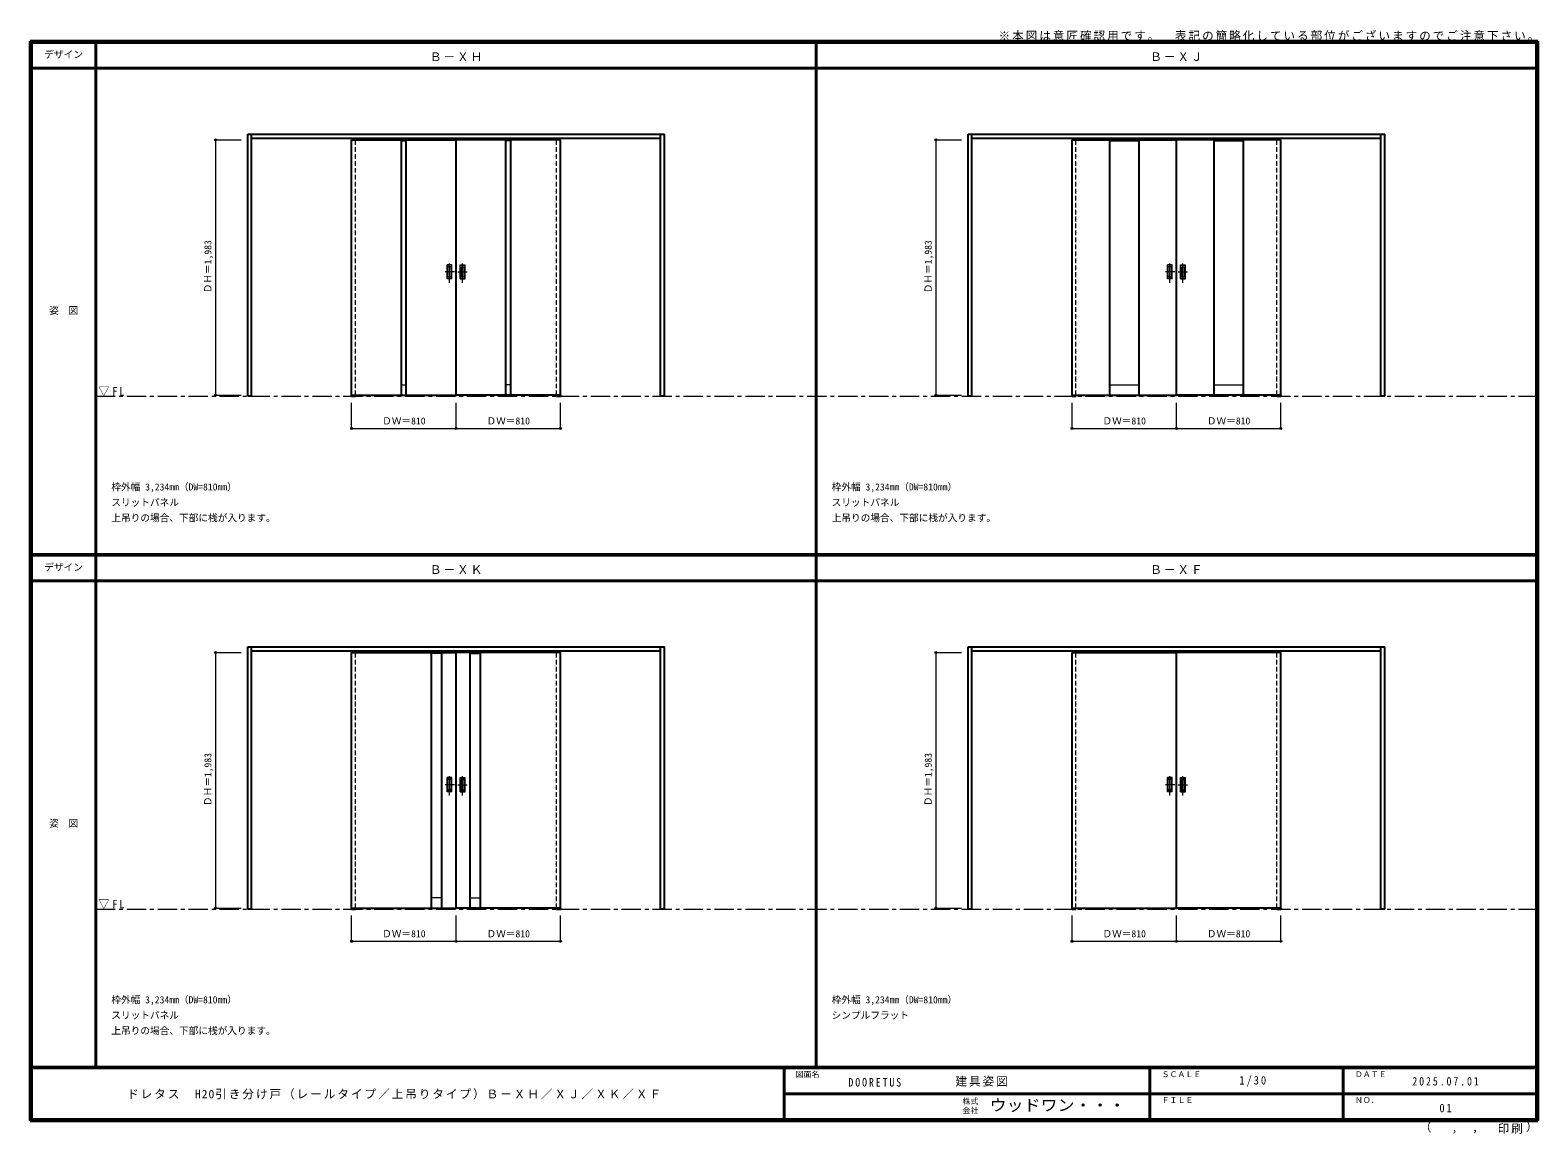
# Model space of a CAD drawing. Units: millimetres, scale not verified. Extents: x -6000 to 5700, y -4307 to 4260.
import ezdxf
from ezdxf.enums import TextEntityAlignment as Align

# ---------------------------------------------------------------- set-up
doc = ezdxf.new("R2010")
doc.units = ezdxf.units.MM
doc.header["$LTSCALE"] = 30
doc.header["$PDMODE"] = 32
doc.header["$PDSIZE"] = 15
doc.linetypes.add('CHAIN1', pattern=[8, 5, -1, 1, -1])
doc.linetypes.add('DASHED1', pattern=[1.8, 1.2, -0.6])
for name, color, linetype, lineweight in [('0-2_扉', 3, 'Continuous', 25), ('0-3_仕上げ', 3, 'Continuous', 25), ('0-4_枠', 3, 'Continuous', 25), ('0-6_引手', 7, 'Continuous', 18), ('0-A_文字', 7, 'CHAIN1', 18), ('0-B_寸法', 7, 'Continuous', 9), ('F-1_枠', 6, 'Continuous', 40)]:
    doc.layers.add(name, color=color, linetype=linetype, lineweight=lineweight)
doc.layers.add('F-A_文字', color=7, linetype='Continuous')
doc.styles.add('ＭＳ ゴシック', font='')
doc.styles.get('ＭＳ ゴシック').set_extended_font_data('MS Gothic')

msp = doc.modelspace()

# ---------------------------------------------------------------- linework, layer by layer
at = {"layer": '0-2_扉', "color": 4, "linetype": 'DASHED1', "lineweight": 9}
for p, q in [((-3505, 1426), (-3505, 3423)), ((-3475, 1426), (-3475, 3423)), ((-1915, 1426), (-1915, 3423)), ((-1885, 1426), (-1885, 3423)), ((2085, 1426), (2085, 3423)), ((2115, 1426), (2115, 3423)), ((2115, 1426.5), (2115, 3409.5)), ((3675, 1426), (3675, 3423)), ((3675, 1426.5), (3675, 3409.5)), ((3705, 1426), (3705, 3423)), ((-3505, -2554.5), (-3505, -557.5)), ((-3475, -2554.5), (-3475, -557.5)), ((-3475, -2554), (-3475, -571)), ((-1915, -2554.5), (-1915, -557.5)), ((-1915, -2554), (-1915, -571)), ((-1885, -2554.5), (-1885, -557.5)), ((2085, -2554.5), (2085, -557.5)), ((2115, -2554.5), (2115, -557.5)), ((2115, -2554), (2115, -571)), ((3675, -2554.5), (3675, -557.5)), ((3675, -2554), (3675, -571)), ((3705, -2554.5), (3705, -557.5))]:
    msp.add_line(p, q, dxfattribs=at)
at = {"layer": '0-2_扉'}
for p, q in [((-3505, 1426.5), (-3505, 3409.5)), ((-3505, 3409.5), (-2695, 3409.5)), ((-3119, 1426.5), (-3119, 3409.5)), ((-3081, 1426.5), (-3081, 3409.5)), ((-1885, 3409.5), (-2695, 3409.5)), ((-2309, 1426.5), (-2309, 3409.5)), ((-2271, 1426.5), (-2271, 3409.5)), ((-1885, 1426.5), (-1885, 3409.5)), ((2085, 3409.5), (2895, 3409.5)), ((2085, 1426.5), (2085, 3409.5)), ((2376, 3409.5), (2376, 1426.5)), ((2604, 3409.5), (2604, 1426.5)), ((3705, 3409.5), (2895, 3409.5)), ((2895, 1426.5), (2895, 3409.5)), ((3186, 3409.5), (3186, 1426.5)), ((3414, 3409.5), (3414, 1426.5)), ((3705, 1426.5), (3705, 3409.5)), ((-3505, 1426.5), (-2695, 1426.5)), ((-3505, 1426.5), (-3505, 1418)), ((-3505, 1418), (-3475, 1418)), ((-3475, 1426.5), (-3475, 1418)), ((-1915, 1426.5), (-1915, 1418)), ((-1915, 1418), (-1885, 1418)), ((-1885, 1426.5), (-1885, 1418)), ((2085, 1426.5), (2895, 1426.5)), ((2085, 1426.5), (2085, 1418)), ((2085, 1418), (2115, 1418)), ((2115, 1426.5), (2115, 1418)), ((3705, 1426.5), (2895, 1426.5)), ((3675, 1426.5), (3675, 1418)), ((3675, 1418), (3705, 1418)), ((3705, 1426.5), (3705, 1418)), ((-3505, -2554), (-3505, -571)), ((-3505, -571), (-2695, -571)), ((-1885, -571), (-2695, -571)), ((-1885, -2554), (-1885, -571)), ((2085, -571), (2895, -571)), ((2085, -2554), (2085, -571)), ((3705, -571), (2895, -571)), ((2895, -2554), (2895, -571)), ((3705, -2554), (3705, -571)), ((-3505, -2554), (-2695, -2554)), ((-3505, -2554), (-3505, -2562.5)), ((-3505, -2562.5), (-3475, -2562.5)), ((-3475, -2554), (-3475, -2562.5)), ((-1885, -2554), (-2695, -2554)), ((-1915, -2554), (-1915, -2562.5)), ((-1915, -2562.5), (-1885, -2562.5)), ((-1885, -2554), (-1885, -2562.5)), ((2085, -2554), (2895, -2554)), ((2085, -2554), (2085, -2562.5)), ((2085, -2562.5), (2115, -2562.5)), ((2115, -2554), (2115, -2562.5)), ((3705, -2554), (2895, -2554)), ((3675, -2554), (3675, -2562.5)), ((3675, -2562.5), (3705, -2562.5)), ((3705, -2554), (3705, -2562.5))]:
    msp.add_line(p, q, dxfattribs=at)
at = {"layer": '0-2_扉', "color": 7, "lineweight": 18}
for p, q in [((-3119, 3401.5), (-3081, 3401.5)), ((-2271, 3401.5), (-2309, 3401.5)), ((2376, 3401.5), (2604, 3401.5)), ((3186, 3401.5), (3414, 3401.5)), ((-3119, 1506.5), (-3081, 1506.5)), ((-2271, 1506.5), (-2309, 1506.5)), ((2376, 1506.5), (2604, 1506.5)), ((3186, 1506.5), (3414, 1506.5))]:
    msp.add_line(p, q, dxfattribs=at)
at = {"layer": '0-2_扉'}
msp.add_lwpolyline([(-1885, 1426.5), (-2695, 1426.5), (-2695, 3409.5)], dxfattribs=at)
at = {"layer": '0-3_仕上げ'}
for p, q in [((-2885, -2554), (-2885, -571)), ((-2805, -2554), (-2805, -571)), ((-2695, -2554), (-2695, -571)), ((-2585, -2554), (-2585, -571)), ((-2505, -2554), (-2505, -571))]:
    msp.add_line(p, q, dxfattribs=at)
at = {"layer": '0-3_仕上げ', "color": 7, "lineweight": 18}
for p, q in [((-2805, -579), (-2885, -579)), ((-2585, -579), (-2505, -579)), ((-2805, -2474), (-2885, -2474)), ((-2585, -2474), (-2505, -2474))]:
    msp.add_line(p, q, dxfattribs=at)
at = {"layer": '0-4_枠'}
for p, q in [((-4312, 1418), (-4312, 3453)), ((-4312, 3453), (-1078, 3453)), ((-4282, 1418), (-4282, 3453)), ((-4282, 3423), (-1108, 3423)), ((-1108, 1418), (-1108, 3453)), ((-1078, 1418), (-1078, 3453)), ((1278, 1418), (1278, 3453)), ((1278, 3453), (4512, 3453)), ((1308, 1418), (1308, 3453)), ((1308, 3423), (4482, 3423)), ((4482, 1418), (4482, 3453)), ((4512, 1418), (4512, 3453)), ((-4282, 1418), (-4312, 1418)), ((-1078, 1418), (-1108, 1418)), ((1308, 1418), (1278, 1418)), ((4512, 1418), (4482, 1418)), ((-4312, -2562.5), (-4312, -527.5)), ((-4312, -527.5), (-1078, -527.5)), ((-4282, -2562.5), (-4282, -527.5)), ((-4282, -557.5), (-1108, -557.5)), ((-1108, -2562.5), (-1108, -527.5)), ((-1078, -2562.5), (-1078, -527.5)), ((1278, -2562.5), (1278, -527.5)), ((1278, -527.5), (4512, -527.5)), ((1308, -2562.5), (1308, -527.5)), ((1308, -557.5), (4482, -557.5)), ((4482, -2562.5), (4482, -527.5)), ((4512, -2562.5), (4512, -527.5)), ((-4282, -2562.5), (-4312, -2562.5)), ((-1078, -2562.5), (-1108, -2562.5)), ((1308, -2562.5), (1278, -2562.5)), ((4512, -2562.5), (4482, -2562.5))]:
    msp.add_line(p, q, dxfattribs=at)
at = {"layer": '0-6_引手', "linetype": 'CHAIN1'}
for p, q in [((-2746, 2298.77), (-2746, 2469.62)), ((-2644, 2298.77), (-2644, 2469.62)), ((2844, 2298.77), (2844, 2469.62)), ((2946, 2298.77), (2946, 2469.62)), ((-2707.93, 2384), (-2780.44, 2384)), ((-2682.07, 2384), (-2609.56, 2384)), ((2882.07, 2384), (2809.56, 2384)), ((2907.93, 2384), (2980.43, 2384)), ((-2746, -1681.73), (-2746, -1510.88)), ((-2644, -1681.73), (-2644, -1510.88)), ((2844, -1681.73), (2844, -1510.88)), ((2946, -1681.73), (2946, -1510.88)), ((-2707.93, -1596.5), (-2780.44, -1596.5)), ((-2682.07, -1596.5), (-2609.56, -1596.5)), ((2882.07, -1596.5), (2809.56, -1596.5)), ((2907.93, -1596.5), (2980.43, -1596.5))]:
    msp.add_line(p, q, dxfattribs=at)
at = {"layer": '0-6_引手'}
for p, q in [((-2727, 2439), (-2765, 2439)), ((-2765, 2329), (-2765, 2439)), ((-2733.5, 2423), (-2758.5, 2423)), ((-2758.5, 2345), (-2758.5, 2423)), ((-2733.5, 2345), (-2758.5, 2345)), ((-2733.5, 2345), (-2733.5, 2423)), ((-2727, 2329), (-2727, 2439)), ((-2663, 2439), (-2625, 2439)), ((-2663, 2329), (-2663, 2439)), ((-2656.5, 2423), (-2631.5, 2423)), ((-2656.5, 2345), (-2656.5, 2423)), ((-2656.5, 2345), (-2631.5, 2345)), ((-2631.5, 2345), (-2631.5, 2423)), ((-2625, 2329), (-2625, 2439)), ((2863, 2439), (2825, 2439)), ((2825, 2329), (2825, 2439)), ((2856.5, 2423), (2831.5, 2423)), ((2831.5, 2345), (2831.5, 2423)), ((2856.5, 2345), (2831.5, 2345)), ((2856.5, 2345), (2856.5, 2423)), ((2863, 2329), (2863, 2439)), ((2927, 2439), (2965, 2439)), ((2927, 2329), (2927, 2439)), ((2933.5, 2423), (2958.5, 2423)), ((2933.5, 2345), (2933.5, 2423)), ((2933.5, 2345), (2958.5, 2345)), ((2958.5, 2345), (2958.5, 2423)), ((2965, 2329), (2965, 2439)), ((-2727, 2329), (-2765, 2329)), ((-2663, 2329), (-2625, 2329)), ((2863, 2329), (2825, 2329)), ((2927, 2329), (2965, 2329)), ((-2765, -1651.5), (-2765, -1541.5)), ((-2758.5, -1635.5), (-2758.5, -1557.5)), ((-2733.5, -1557.5), (-2758.5, -1557.5)), ((-2733.5, -1635.5), (-2758.5, -1635.5)), ((-2733.5, -1635.5), (-2733.5, -1557.5)), ((-2656.5, -1635.5), (-2656.5, -1557.5)), ((-2656.5, -1557.5), (-2631.5, -1557.5)), ((-2656.5, -1635.5), (-2631.5, -1635.5)), ((-2631.5, -1635.5), (-2631.5, -1557.5)), ((-2625, -1651.5), (-2625, -1541.5)), ((2863, -1541.5), (2825, -1541.5)), ((2825, -1651.5), (2825, -1541.5)), ((2856.5, -1557.5), (2831.5, -1557.5)), ((2831.5, -1635.5), (2831.5, -1557.5)), ((2856.5, -1635.5), (2831.5, -1635.5)), ((2856.5, -1635.5), (2856.5, -1557.5)), ((2863, -1651.5), (2863, -1541.5)), ((2927, -1541.5), (2965, -1541.5)), ((2927, -1651.5), (2927, -1541.5)), ((2933.5, -1557.5), (2958.5, -1557.5)), ((2933.5, -1635.5), (2933.5, -1557.5)), ((2933.5, -1635.5), (2958.5, -1635.5)), ((2958.5, -1635.5), (2958.5, -1557.5)), ((2965, -1651.5), (2965, -1541.5)), ((-2727, -1651.5), (-2765, -1651.5)), ((-2663, -1651.5), (-2625, -1651.5)), ((2863, -1651.5), (2825, -1651.5)), ((2927, -1651.5), (2965, -1651.5))]:
    msp.add_line(p, q, dxfattribs=at)
at = {"layer": '0-6_引手', "linetype": 'DASHED1'}
for p, q in [((-2762, 2333), (-2762, 2435)), ((-2628, 2333), (-2628, 2435)), ((2828, 2333), (2828, 2435)), ((2962, 2333), (2962, 2435)), ((-2730, 2333), (-2762, 2333)), ((-2660, 2333), (-2628, 2333)), ((2860, 2333), (2828, 2333)), ((2930, 2333), (2962, 2333)), ((-2730, -1545.5), (-2762, -1545.5)), ((-2730, -1647.5), (-2730, -1545.5)), ((-2660, -1545.5), (-2628, -1545.5)), ((-2660, -1647.5), (-2660, -1545.5)), ((2828, -1647.5), (2828, -1545.5)), ((2962, -1647.5), (2962, -1545.5)), ((2860, -1647.5), (2828, -1647.5)), ((2930, -1647.5), (2962, -1647.5))]:
    msp.add_line(p, q, dxfattribs=at)
for points in [[(-2730, 2333), (-2730, 2435), (-2762, 2435)], [(-2660, 2333), (-2660, 2435), (-2628, 2435)], [(2860, 2333), (2860, 2435), (2828, 2435)], [(2930, 2333), (2930, 2435), (2962, 2435)], [(-2730, -1647.5), (-2762, -1647.5), (-2762, -1545.5)], [(-2660, -1647.5), (-2628, -1647.5), (-2628, -1545.5)], [(2860, -1647.5), (2860, -1545.5), (2828, -1545.5)], [(2930, -1647.5), (2930, -1545.5), (2962, -1545.5)]]:
    msp.add_lwpolyline(points, dxfattribs=at)
at = {"layer": '0-6_引手'}
for points in [[(-2727, -1651.5), (-2727, -1541.5), (-2765, -1541.5)], [(-2663, -1651.5), (-2663, -1541.5), (-2625, -1541.5)]]:
    msp.add_lwpolyline(points, dxfattribs=at)
at = {"layer": '0-A_文字'}
for p, q in [((-5490, 1418), (5690, 1418)), ((-5490, -2562.5), (5690, -2562.5))]:
    msp.add_line(p, q, dxfattribs=at)
at = {"layer": '0-B_寸法', "color": 4}
for p, q in [((-4562, 3409.5), (-4362, 3409.5)), ((-4562, 3409.5), (-4562, 1426.5)), ((1028, 3409.5), (1228, 3409.5)), ((1028, 3409.5), (1028, 1426.5)), ((-4562, 1426.5), (-4362, 1426.5)), ((1028, 1426.5), (1228, 1426.5)), ((-3505, 1168), (-3505, 1368)), ((-2695, 1168), (-2695, 1368)), ((-1885, 1168), (-1885, 1368)), ((2085, 1168), (2085, 1368)), ((2895, 1168), (2895, 1368)), ((3705, 1168), (3705, 1368)), ((-3505, 1168), (-1885, 1168)), ((2085, 1168), (3705, 1168)), ((-4562, -571), (-4562, -2554)), ((-4562, -571), (-4362, -571)), ((1028, -571), (1228, -571)), ((1028, -571), (1028, -2554)), ((-4562, -2554), (-4362, -2554)), ((1028, -2554), (1228, -2554)), ((-3505, -2812.5), (-3505, -2612.5)), ((-2695, -2812.5), (-2695, -2612.5)), ((-1885, -2812.5), (-1885, -2612.5)), ((2085, -2812.5), (2085, -2612.5)), ((2895, -2812.5), (2895, -2612.5)), ((3705, -2812.5), (3705, -2612.5)), ((-3505, -2812.5), (-1885, -2812.5)), ((2085, -2812.5), (3705, -2812.5))]:
    msp.add_line(p, q, dxfattribs=at)
at = {"layer": '0-B_寸法'}
for p in [(-4562, 3409.5), (1028, 3409.5), (-4562, 1426.5), (1028, 1426.5), (-3505, 1168), (-2695, 1168), (-1885, 1168), (2085, 1168), (2895, 1168), (3705, 1168), (-4562, -571), (1028, -571), (-4562, -2554), (1028, -2554), (-3505, -2812.5), (-2695, -2812.5), (-1885, -2812.5), (2085, -2812.5), (2895, -2812.5), (3705, -2812.5)]:
    msp.add_point(p, dxfattribs=at)
at = {"layer": 'F-1_枠'}
for p, q in [((-6000, 4175), (5700, 4175)), ((-6000, 4175), (-6000, -4205)), ((-6000, 4170), (5700, 4170)), ((-6000, 4165), (5700, 4165)), ((-5995, 4175), (-5995, -4205)), ((-5990, 4175), (-5990, -4205)), ((-5490, 4175), (-5490, -3790)), ((100, -3790), (100, 4175)), ((5690, 4175), (5690, -4205)), ((5695, 4175), (5695, -4205)), ((5700, 4175), (5700, -4205)), ((-6000, 3965), (5700, 3965)), ((-6000, 190.5), (5700, 190.5)), ((-6000, 187.5), (5700, 187.5)), ((-6000, 184.5), (5700, 184.5)), ((-6000, -15.5), (5700, -15.5)), ((5700, -3790), (-6000, -3790)), ((5700, -3795), (-6000, -3795)), ((-150, -3795), (-150, -4195)), ((2690, -3795), (2690, -4195)), ((4190, -3795), (4190, -4195)), ((-150, -3995), (5690, -3995.01)), ((5700, -4195), (-6000, -4195)), ((5700, -4200), (-6000, -4200)), ((5700, -4205), (-6000, -4205))]:
    msp.add_line(p, q, dxfattribs=at)

# ---------------------------------------------------------------- texts
at = {"layer": '0-A_文字', "style": 'ＭＳ ゴシック'}
for s, p in [('枠外幅 3,234mm（DW=810mm）', (-5370, 670.5)), ('枠外幅 3,234mm（DW=810mm）', (220, 670.5)), ('スリットパネル', (-5370, 550.5)), ('スリットパネル', (220, 550.5)), ('上吊りの場合、下部に桟が入ります。', (-5370, 430.5)), ('上吊りの場合、下部に桟が入ります。', (220, 430.5)), ('枠外幅 3,234mm（DW=810mm）', (-5370, -3310)), ('枠外幅 3,234mm（DW=810mm）', (220, -3310)), ('スリットパネル', (-5370, -3430)), ('シンプルフラット', (220, -3430)), ('上吊りの場合、下部に桟が入ります。', (-5370, -3550))]:
    msp.add_text(s, height=54.99, dxfattribs=at).set_placement(p, align=Align.BOTTOM_LEFT)
at = {"layer": '0-A_文字', "char_height": 65.98, "attachment_point": 7, "style": 'ＭＳ ゴシック'}
for s, insert in [('\\T1.17;※本図は意匠確認用です。\u3000表記の簡略化している部位がございますのでご注意下さい。', (1515, 4175)), ('\\T1.17;Ｂ－ＸＨ', (-2897.5, 4020)), ('\\T1.17;Ｂ－ＸＪ', (2692.5, 4020)), ('\\T1.26;\\W0.95;▽FL', (-5471.25, 1418)), ('\\T1.17;Ｂ－ＸＫ', (-2897.5, 39.5)), ('\\T1.17;Ｂ－ＸＦ', (2692.5, 39.5)), ('\\T1.26;\\W0.95;▽FL', (-5471.25, -2562.5))]:
    msp.add_mtext(s, dxfattribs=dict(at, insert=insert))
at = {"layer": '0-B_寸法', "style": 'ＭＳ ゴシック'}
for p in [(-4577, 2217.75), (1013, 2217.75), (-4577, -1762.75), (1013, -1762.75)]:
    msp.add_text('ＤＨ＝1,983', height=54.99, rotation=90, dxfattribs=at).set_placement(p, align=Align.BOTTOM_LEFT)
for p in [(-3268.75, 1183), (-2458.75, 1183), (2321.25, 1183), (3131.25, 1183), (-3268.75, -2797.5), (-2458.75, -2797.5), (2321.25, -2797.5), (3131.25, -2797.5)]:
    msp.add_text('ＤＷ＝810', height=54.99, dxfattribs=at).set_placement(p, align=Align.BOTTOM_LEFT)
at = {"layer": 'F-A_文字', "style": 'ＭＳ ゴシック'}
for s, height, p in [('デザイン', 54.99, (-5890, 4027.5)), ('姿\u3000図', 54.99, (-5852.5, 2040.25)), ('デザイン', 54.99, (-5890, 47)), ('姿\u3000図', 54.99, (-5852.5, -1940.25)), ('図面名', 43.99, (-60, -3880)), ('ＳＣＡＬＥ', 43.99, (2780, -3880)), ('ＤＡＴＥ', 43.99, (4280, -3880)), ('株式', 43.99, (1235, -4089)), ('ＦＩＬＥ', 43.99, (2780, -4080)), ('ＮＯ．', 43.99, (4280, -4080)), ('会社', 43.99, (1235, -4161)), ('（', 65.98, (4784.03, -4308.31)), ('）', 65.98, (5608.4, -4304.13)), (',', 65.98, (5031.28, -4308.31)), (',', 65.98, (5190.2, -4305.53))]:
    msp.add_text(s, height=height, dxfattribs=at).set_placement(p, align=Align.BOTTOM_LEFT)
at = {"layer": 'F-A_文字', "style": 'ＭＳ ゴシック', "width": 1.1}
msp.add_text('ウッドワン・・・', height=87.98, dxfattribs=at).set_placement((1445, -4155), align=Align.BOTTOM_LEFT)
at = {"layer": 'F-A_文字', "char_height": 65.98, "attachment_point": 7, "style": 'ＭＳ ゴシック'}
for s, insert in [('\\T1.17;建具姿図', (1180.42, -3940)), ('\\T1.38;\\W0.9;1/30', (3383.75, -3940)), ('\\T1.17;ドレタス\u3000H20引き分け戸（レールタイプ／上吊りタイプ）Ｂ－ＸＨ／ＸＪ／ＸＫ／ＸＦ', (-5247.55, -4040)), ('\\T1.39;\\W0.85;DOORETUS', (350, -3940.79)), ('\\T1.39;\\W0.85;2025.07.01', (4726.25, -3932.5)), ('\\T1.36;\\W0.9;01', (4936.25, -4140)), ('\\T1.17;印刷', (5388.15, -4306.92))]:
    msp.add_mtext(s, dxfattribs=dict(at, insert=insert))

doc.saveas('drawing.dxf')
